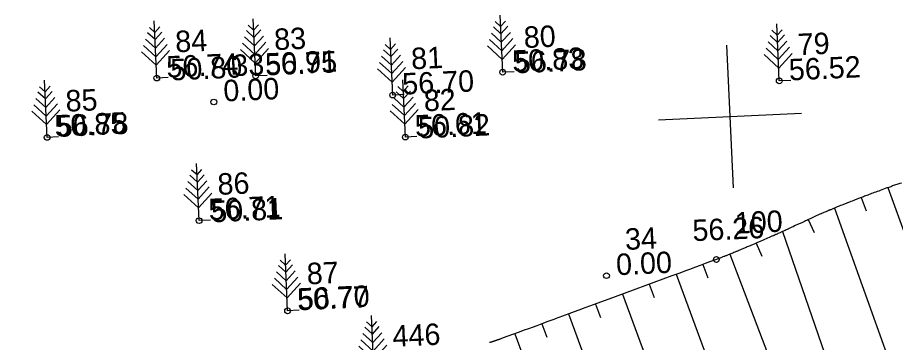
# Model space of a CAD drawing. Extents: x 642181 to 642470, y 6454579 to 6454826.
# Drawn here: x 642275.93 to 642306.58, y 6454643.49 to 6454654.85 of the extents above; entities that cross this region are included whole.
import ezdxf

# ---------------------------------------------------------------- set-up
doc = ezdxf.new("R2010")
doc.units = 0
for name, color, linetype in [('10', 7, 'Continuous'), ('31', 7, 'Continuous'), ('42', 7, 'Continuous'), ('54', 7, 'Continuous'), ('59', 7, 'Continuous'), ('61', 7, 'Continuous'), ('62', 7, 'Continuous'), ('Default', 7, 'Continuous')]:
    doc.layers.add(name, color=color, linetype=linetype)

# ---------------------------------------------------------------- blocks, each defined once
blk = doc.blocks.new('VKORIS')
at = {"layer": '61'}
for p, q in [((0, 250), (0, -250)), ((-250, 0), (250, 0))]:
    blk.add_line(p, q, dxfattribs=at)
blk = doc.blocks.new('POINT_DISPLAY')
at = {"layer": 'Default'}
blk.add_line((0, 0), (0, 0), dxfattribs=at)
blk = doc.blocks.new('PUNKT_1')
at = {"layer": '54'}
blk.add_circle((0, 0), 10, dxfattribs=at)
blk = doc.blocks.new('VMAND_8')
at = {"layer": '10'}
for p, q in [((0, 0), (0, 200)), ((0, 135), (-24.865, 159.865)), ((0, 160), (-18.108, 178.108)), ((0, 160), (18.108, 178.108)), ((0, 135), (24.865, 159.865)), ((0, 105), (-32.973, 137.973)), ((0, 105), (32.973, 137.973)), ((0, 45), (-49.189, 94.189)), ((0, 75), (-41.081, 116.081)), ((0, 75), (41.081, 116.081)), ((0, 45), (49.189, 94.189)), ((40, 0), (0, 0))]:
    blk.add_line(p, q, dxfattribs=at)

msp = doc.modelspace()

# ---------------------------------------------------------------- linework, layer by layer
at = {"layer": '42'}
for p, q in [((642306.323, 6454648.899), (642312.096, 6454632.854)), ((642305.385, 6454648.552), (642305.564, 6454648.085)), ((642304.456, 6454648.184), (642310.076, 6454632.432)), ((642303.54, 6454647.782), (642303.751, 6454647.328)), ((642302.634, 6454647.36), (642307.971, 6454632.009)), ((642301.718, 6454646.959), (642301.917, 6454646.5)), ((642300.797, 6454646.569), (642306.472, 6454631.724)), ((642299.862, 6454646.214), (642300.036, 6454645.745)), ((642298.455, 6454645.695), (642297.517, 6454645.349)), ((642298.924, 6454645.868), (642304.297, 6454631.31)), ((642297.986, 6454645.522), (642298.159, 6454645.052)), ((642297.048, 6454645.176), (642302.316, 6454630.9)), ((642296.11, 6454644.829), (642296.283, 6454644.36)), ((642295.172, 6454644.483), (642300.36, 6454630.414)), ((642294.234, 6454644.137), (642294.407, 6454643.668)), ((642293.295, 6454643.792), (642298.421, 6454629.839))]:
    msp.add_line(p, q, dxfattribs=at)
for points in [[(642306.794, 6454649.067), (642306.778, 6454649.061), (642306.74, 6454649.048), (642306.701, 6454649.034), (642306.664, 6454649.021), (642306.627, 6454649.008), (642306.591, 6454648.995), (642306.555, 6454648.982), (642306.52, 6454648.97), (642306.485, 6454648.957), (642306.451, 6454648.945), (642306.418, 6454648.933), (642306.385, 6454648.921), (642306.352, 6454648.91), (642306.288, 6454648.887), (642306.226, 6454648.864), (642306.166, 6454648.843), (642306.108, 6454648.822), (642306.052, 6454648.801), (642305.998, 6454648.781), (642305.945, 6454648.762), (642305.894, 6454648.743), (642305.853, 6454648.728)], [(642305.797, 6454648.707), (642305.75, 6454648.69), (642305.705, 6454648.673), (642305.662, 6454648.657), (642305.62, 6454648.641), (642305.579, 6454648.626), (642305.54, 6454648.611), (642305.501, 6454648.596), (642305.464, 6454648.582), (642305.429, 6454648.568), (642305.394, 6454648.555), (642305.36, 6454648.542), (642305.328, 6454648.53), (642305.296, 6454648.518), (642305.266, 6454648.506), (642305.236, 6454648.495), (642305.207, 6454648.484), (642305.18, 6454648.473), (642305.126, 6454648.452), (642305.075, 6454648.432), (642305.028, 6454648.414), (642304.984, 6454648.396), (642304.943, 6454648.38), (642304.919, 6454648.371)], [(642305.853, 6454648.728), (642305.845, 6454648.725), (642305.797, 6454648.707)], [(642304.919, 6454648.371), (642304.904, 6454648.365), (642304.867, 6454648.35), (642304.833, 6454648.337), (642304.801, 6454648.324), (642304.771, 6454648.312), (642304.743, 6454648.301), (642304.717, 6454648.29), (642304.668, 6454648.27), (642304.624, 6454648.253), (642304.587, 6454648.237), (642304.554, 6454648.224), (642304.525, 6454648.212), (642304.499, 6454648.202), (642304.455, 6454648.184), (642304.422, 6454648.17), (642304.373, 6454648.15), (642304.348, 6454648.139), (642304.323, 6454648.129), (642304.306, 6454648.122), (642304.29, 6454648.115), (642304.274, 6454648.109), (642304.258, 6454648.102), (642304.242, 6454648.095), (642304.21, 6454648.082), (642304.179, 6454648.068), (642304.148, 6454648.055), (642304.118, 6454648.042), (642304.088, 6454648.029), (642304.059, 6454648.017), (642304.031, 6454648.004), (642304.002, 6454647.992), (642303.995, 6454647.989)], [(642303.995, 6454647.989), (642303.975, 6454647.979), (642303.947, 6454647.967), (642303.921, 6454647.955), (642303.894, 6454647.943), (642303.868, 6454647.932), (642303.843, 6454647.92), (642303.818, 6454647.909), (642303.793, 6454647.898), (642303.768, 6454647.887), (642303.744, 6454647.876), (642303.721, 6454647.865), (642303.698, 6454647.854), (642303.652, 6454647.834), (642303.608, 6454647.813), (642303.565, 6454647.793), (642303.524, 6454647.774), (642303.484, 6454647.756), (642303.445, 6454647.738), (642303.407, 6454647.72), (642303.335, 6454647.686), (642303.087, 6454647.57)], [(642303.087, 6454647.57), (642303.062, 6454647.558), (642303.01, 6454647.534), (642302.962, 6454647.512), (642302.917, 6454647.491), (642302.875, 6454647.471), (642302.836, 6454647.453), (642302.798, 6454647.436), (642302.764, 6454647.419), (642302.731, 6454647.404), (642302.7, 6454647.39), (642302.672, 6454647.377), (642302.645, 6454647.365), (642302.619, 6454647.353), (642302.596, 6454647.343), (642302.573, 6454647.333), (642302.553, 6454647.323), (642302.513, 6454647.306), (642302.479, 6454647.29), (642302.449, 6454647.277), (642302.423, 6454647.265), (642302.4, 6454647.255), (642302.38, 6454647.246), (642302.344, 6454647.231), (642302.318, 6454647.219), (642302.298, 6454647.21), (642302.268, 6454647.197), (642302.238, 6454647.185)], [(642302.176, 6454647.158), (642302.121, 6454647.134), (642302.066, 6454647.11), (642302.012, 6454647.087), (642301.96, 6454647.064), (642301.858, 6454647.02), (642301.763, 6454646.979), (642301.674, 6454646.94), (642301.591, 6454646.904), (642301.552, 6454646.887), (642301.514, 6454646.87), (642301.477, 6454646.854), (642301.442, 6454646.839), (642301.407, 6454646.824), (642301.374, 6454646.81), (642301.341, 6454646.796), (642301.31, 6454646.782), (642301.279, 6454646.769), (642301.259, 6454646.761)], [(642302.238, 6454647.185), (642302.179, 6454647.159), (642302.176, 6454647.158)], [(642301.259, 6454646.761), (642301.25, 6454646.757), (642301.221, 6454646.745), (642301.194, 6454646.733), (642301.167, 6454646.722), (642301.141, 6454646.711), (642301.116, 6454646.7), (642301.091, 6454646.69), (642301.068, 6454646.68), (642301.045, 6454646.67), (642301.022, 6454646.661), (642301.001, 6454646.652), (642300.98, 6454646.643), (642300.94, 6454646.627), (642300.902, 6454646.611), (642300.866, 6454646.596), (642300.833, 6454646.583), (642300.801, 6454646.57), (642300.772, 6454646.558), (642300.744, 6454646.547), (642300.718, 6454646.537), (642300.694, 6454646.527), (642300.671, 6454646.518), (642300.65, 6454646.51), (642300.63, 6454646.502), (642300.611, 6454646.494), (642300.594, 6454646.488), (642300.561, 6454646.475), (642300.532, 6454646.463), (642300.506, 6454646.454), (642300.484, 6454646.445), (642300.465, 6454646.438), (642300.448, 6454646.431), (642300.418, 6454646.42), (642300.396, 6454646.412), (642300.379, 6454646.405), (642300.354, 6454646.396), (642300.331, 6454646.388)], [(642300.331, 6454646.388), (642300.329, 6454646.387), (642300.128, 6454646.312), (642299.939, 6454646.243), (642299.763, 6454646.177), (642299.597, 6454646.116), (642299.393, 6454646.041)], [(642299.393, 6454646.041), (642299.286, 6454646.001), (642299.015, 6454645.901), (642298.777, 6454645.813), (642298.455, 6454645.695)], [(642297.517, 6454645.349), (642297.112, 6454645.199), (642296.579, 6454645.002)], [(642296.579, 6454645.002), (642296.03, 6454644.8), (642295.641, 6454644.656)], [(642295.641, 6454644.656), (642295.624, 6454644.65), (642295.268, 6454644.519), (642294.957, 6454644.404), (642294.703, 6454644.31)], [(642294.703, 6454644.31), (642294.685, 6454644.304), (642294.447, 6454644.216), (642294.239, 6454644.139), (642294.057, 6454644.072), (642293.897, 6454644.014), (642293.765, 6454643.965)], [(642293.765, 6454643.965), (642293.618, 6454643.911), (642293.409, 6454643.834), (642293.251, 6454643.776), (642293.016, 6454643.69), (642292.826, 6454643.62)], [(642292.826, 6454643.62), (642292.78, 6454643.603), (642292.768, 6454643.599), (642292.755, 6454643.594), (642292.742, 6454643.59), (642292.73, 6454643.585), (642292.717, 6454643.581), (642292.705, 6454643.576), (642292.692, 6454643.572), (642292.68, 6454643.567), (642292.667, 6454643.563), (642292.655, 6454643.559), (642292.643, 6454643.555), (642292.631, 6454643.551), (642292.618, 6454643.546), (642292.606, 6454643.542), (642292.594, 6454643.538), (642292.582, 6454643.534), (642292.57, 6454643.53), (642292.558, 6454643.526), (642292.546, 6454643.523), (642292.534, 6454643.519), (642292.522, 6454643.515), (642292.51, 6454643.511), (642292.498, 6454643.507)], [(642292.498, 6454643.507), (642292.487, 6454643.504), (642292.475, 6454643.5), (642292.463, 6454643.496), (642292.452, 6454643.493), (642292.428, 6454643.486), (642292.405, 6454643.479)]]:
    msp.add_lwpolyline(points, dxfattribs=at)
for points in [[(642271.296, 6454615.606), (642271.35, 6454615.978), (642271.405, 6454616.35), (642271.459, 6454616.723), (642271.542, 6454617.284), (642271.05, 6454617.773), (642270.691, 6454618.241), (642269.439, 6454619.868), (642267.788, 6454620.968), (642266.695, 6454622.61), (642265.897, 6454623.81), (642265.117, 6454625.023), (642264.379, 6454626.263), (642263.513, 6454627.72), (642262.633, 6454629.165), (642261.829, 6454630.656), (642261.38, 6454631.492), (642260.996, 6454632.361), (642260.564, 6454633.204), (642259.583, 6454635.117), (642258.444, 6454636.938), (642257.46, 6454638.862), (642256.77, 6454640.211), (642256.315, 6454641.63), (642255.869, 6454643.098), (642255.564, 6454644.098), (642255.381, 6454645.11), (642255.283, 6454646.127), (642255.201, 6454646.971), (642255.28, 6454647.831), (642255.418, 6454648.687), (642255.524, 6454649.348), (642255.712, 6454649.957), (642256.035, 6454650.568), (642256.237, 6454650.95), (642256.49, 6454651.218), (642256.844, 6454651.505), (642257.157, 6454651.759), (642257.487, 6454651.929), (642257.823, 6454652), (642258.272, 6454652.095), (642258.78, 6454651.979), (642259.242, 6454651.613), (642259.656, 6454651.284), (642259.831, 6454650.922), (642259.943, 6454650.492), (642260.083, 6454649.951), (642260.051, 6454649.38), (642260.216, 6454648.852), (642260.756, 6454647.121), (642261.36, 6454645.405), (642261.896, 6454643.673), (642262.042, 6454643.198), (642262.148, 6454642.711), (642262.31, 6454642.239), (642262.609, 6454641.368), (642263.102, 6454640.586), (642263.571, 6454639.791), (642264.922, 6454637.505), (642266.361, 6454635.301), (642267.866, 6454633.133), (642268.815, 6454631.767), (642270.182, 6454630.738), (642271.091, 6454629.321), (642272.201, 6454627.588), (642272.884, 6454625.659), (642273.642, 6454623.775), (642273.949, 6454623.011), (642273.972, 6454622.162), (642274.349, 6454621.403), (642274.602, 6454620.894), (642275.039, 6454620.465), (642275.551, 6454620.255), (642275.851, 6454620.132), (642276.152, 6454620.009), (642276.452, 6454619.885)], [(642342.825, 6454644.984), (642342.169, 6454644.684), (642341.513, 6454644.385), (642340.857, 6454644.086), (642339.542, 6454643.485), (642338.205, 6454642.935), (642336.881, 6454642.356), (642334.845, 6454641.465), (642332.841, 6454640.504), (642330.797, 6454639.631), (642328.435, 6454638.623), (642325.95, 6454637.931), (642323.557, 6454637.004), (642321.68, 6454636.278), (642319.835, 6454635.466), (642317.952, 6454634.751), (642316.706, 6454634.279), (642315.446, 6454633.85), (642314.183, 6454633.425), (642313.773, 6454633.287), (642313.365, 6454633.144), (642312.944, 6454633.046), (642311.643, 6454632.742), (642310.334, 6454632.487), (642309.027, 6454632.219), (642306.731, 6454631.75), (642304.419, 6454631.37), (642302.131, 6454630.859), (642299.849, 6454630.349), (642297.633, 6454629.589), (642295.414, 6454628.856), (642294.246, 6454628.47), (642293.088, 6454628.059), (642291.921, 6454627.672), (642291.027, 6454627.375), (642290.113, 6454627.144), (642289.222, 6454626.833), (642287.262, 6454626.148), (642285.406, 6454625.216), (642283.529, 6454624.324), (642282.185, 6454623.686), (642280.869, 6454623.014), (642279.566, 6454622.294), (642278.863, 6454621.906), (642278.208, 6454621.444), (642277.574, 6454620.953), (642277.164, 6454620.636), (642276.851, 6454620.209), (642276.452, 6454619.885), (642275.835, 6454619.386), (642275.047, 6454619.103), (642274.449, 6454618.578), (642273.785, 6454617.995), (642273.228, 6454617.291), (642272.581, 6454616.692), (642272.171, 6454616.312), (642271.658, 6454616.037), (642271.296, 6454615.606), (642270.524, 6454614.689), (642269.855, 6454613.703), (642269.155, 6454612.732), (642267.887, 6454610.974), (642266.63, 6454609.237), (642265.439, 6454607.408), (642264.774, 6454606.386), (642264.29, 6454605.234), (642264.089, 6454604.043), (642263.989, 6454603.452), (642263.889, 6454602.861), (642263.789, 6454602.27)]]:
    msp.add_open_spline(points, degree=3, dxfattribs=at)

# ---------------------------------------------------------------- block references
at = {"layer": '10', "rotation": 2.5641348900800813}
for name, p, xscale, yscale in [('VMAND_8', (642292.868, 6454652.934), 0.009998996664485326, 0.009998996664485327), ('VMAND_8', (642280.79, 6454652.73), 0.009998996664485326, 0.009998996664485327), ('VMAND_8', (642284.243, 6454652.806), 0.009998996664485326, 0.009998996664485327), ('VMAND_8', (642302.527, 6454652.632), 0.009998996664485326, 0.009998996664485327), ('VMAND_8', (642289.027, 6454652.136), 0.009998996664485326, 0.009998996664485327), ('POINT_DISPLAY', (642284.242, 6454652.832), 0.009998996664485327, 0.00999899666448533), ('POINT_DISPLAY', (642284.243, 6454652.806), 0.009998996664485327, 0.00999899666448533), ('POINT_DISPLAY', (642292.868, 6454652.934), 0.009998996664485327, 0.00999899666448533), ('POINT_DISPLAY', (642292.959, 6454652.88), 0.009998996664485327, 0.00999899666448533), ('VMAND_8', (642276.96, 6454650.655), 0.009998996664485326, 0.009998996664485327), ('POINT_DISPLAY', (642280.79, 6454652.73), 0.009998996664485327, 0.00999899666448533), ('POINT_DISPLAY', (642280.933, 6454652.629), 0.009998996664485327, 0.00999899666448533), ('VMAND_8', (642289.469, 6454650.668), 0.009998996664485326, 0.009998996664485327), ('POINT_DISPLAY', (642302.527, 6454652.632), 0.009998996664485327, 0.00999899666448533), ('POINT_DISPLAY', (642289.027, 6454652.136), 0.009998996664485327, 0.00999899666448533), ('POINT_DISPLAY', (642276.884, 6454650.668), 0.009998996664485327, 0.00999899666448533), ('POINT_DISPLAY', (642276.96, 6454650.655), 0.009998996664485327, 0.00999899666448533), ('POINT_DISPLAY', (642289.469, 6454650.668), 0.009998996664485327, 0.00999899666448533), ('POINT_DISPLAY', (642289.583, 6454650.601), 0.009998996664485327, 0.00999899666448533), ('VMAND_8', (642282.266, 6454647.745), 0.009998996664485326, 0.009998996664485327), ('POINT_DISPLAY', (642282.266, 6454647.745), 0.009998996664485327, 0.00999899666448533), ('POINT_DISPLAY', (642282.356, 6454647.669), 0.009998996664485327, 0.00999899666448533), ('VMAND_8', (642285.357, 6454644.592), 0.009998996664485326, 0.009998996664485327), ('POINT_DISPLAY', (642285.357, 6454644.592), 0.009998996664485327, 0.00999899666448533), ('POINT_DISPLAY', (642285.381, 6454644.613), 0.009998996664485327, 0.00999899666448533), ('VMAND_8', (642288.377, 6454642.432), 0.009998996664485326, 0.009998996664485327)]:
    msp.add_blockref(name, p, dxfattribs=dict(at, xscale=xscale, yscale=yscale))
at = {"layer": '31', "xscale": 0.009998996664485327, "yscale": 0.00999899666448533, "rotation": 2.5641348900800813}
msp.add_blockref('POINT_DISPLAY', (642300.329, 6454646.387), dxfattribs=at)
at = {"layer": '54', "xscale": 0.009998996664485326, "yscale": 0.009998996664485327, "rotation": 2.5641348900800813}
for p in [(642280.79, 6454652.73), (642284.243, 6454652.806), (642292.868, 6454652.934), (642302.527, 6454652.632), (642289.027, 6454652.136), (642282.781, 6454651.895), (642276.96, 6454650.655), (642289.469, 6454650.668), (642282.266, 6454647.745), (642300.329, 6454646.387), (642296.494, 6454645.82), (642285.357, 6454644.592)]:
    msp.add_blockref('PUNKT_1', p, dxfattribs=at)
at = {"layer": '61', "xscale": 0.009998996664485326, "yscale": 0.009998996664485327, "rotation": 2.5641348900800813}
msp.add_blockref('VKORIS', (642300.801, 6454651.388), dxfattribs=at)
msp.add_blockref('VKORIS', (642300.801, 6454651.388), dxfattribs=at)
msp.add_blockref('VKORIS', (642300.801, 6454651.388), dxfattribs=at)

# ---------------------------------------------------------------- texts
at = {"layer": '31'}
msp.add_text('56.26', height=0.7499, rotation=2.5641, dxfattribs=at).set_placement((642299.51, 6454647.026))
at = {"layer": '59'}
msp.add_text('50.80', height=0.7499, rotation=2.5641, dxfattribs=at).set_placement((642281.282, 6454652.645))
at = {"layer": '62'}
for s, p in [('80', (642293.62, 6454653.78)), ('84', (642281.45, 6454653.63)), ('83', (642284.903, 6454653.706)), ('79', (642303.187, 6454653.532)), ('81', (642289.687, 6454653.036)), ('33', (642283.442, 6454652.796)), ('85', (642277.62, 6454651.555)), ('82', (642290.13, 6454651.568)), ('86', (642282.926, 6454648.645)), ('100', (642300.989, 6454647.287)), ('34', (642297.155, 6454646.72)), ('87', (642286.042, 6454645.514)), ('446', (642289.037, 6454643.333))]:
    msp.add_text(s, height=0.7499, rotation=2.5641, dxfattribs=at).set_placement(p)
at = {"layer": 'Default'}
for s, p in [('50.91', (642284.591, 6454652.847)), ('56.75', (642284.592, 6454652.821)), ('50.83', (642293.218, 6454652.949)), ('56.78', (642293.309, 6454652.895)), ('56.74', (642281.14, 6454652.746)), ('56.52', (642302.877, 6454652.647)), ('0.00', (642283.131, 6454651.911)), ('56.70', (642289.377, 6454652.152)), ('50.85', (642277.233, 6454650.684)), ('56.78', (642277.309, 6454650.671)), ('56.61', (642289.819, 6454650.683)), ('50.82', (642289.933, 6454650.616)), ('56.71', (642282.615, 6454647.76)), ('50.81', (642282.706, 6454647.684)), ('0.00', (642296.844, 6454645.835)), ('50.77', (642285.707, 6454644.608)), ('56.70', (642285.731, 6454644.629))]:
    msp.add_text(s, height=0.7499, rotation=2.5641, dxfattribs=at).set_placement(p)

doc.saveas('drawing.dxf')
